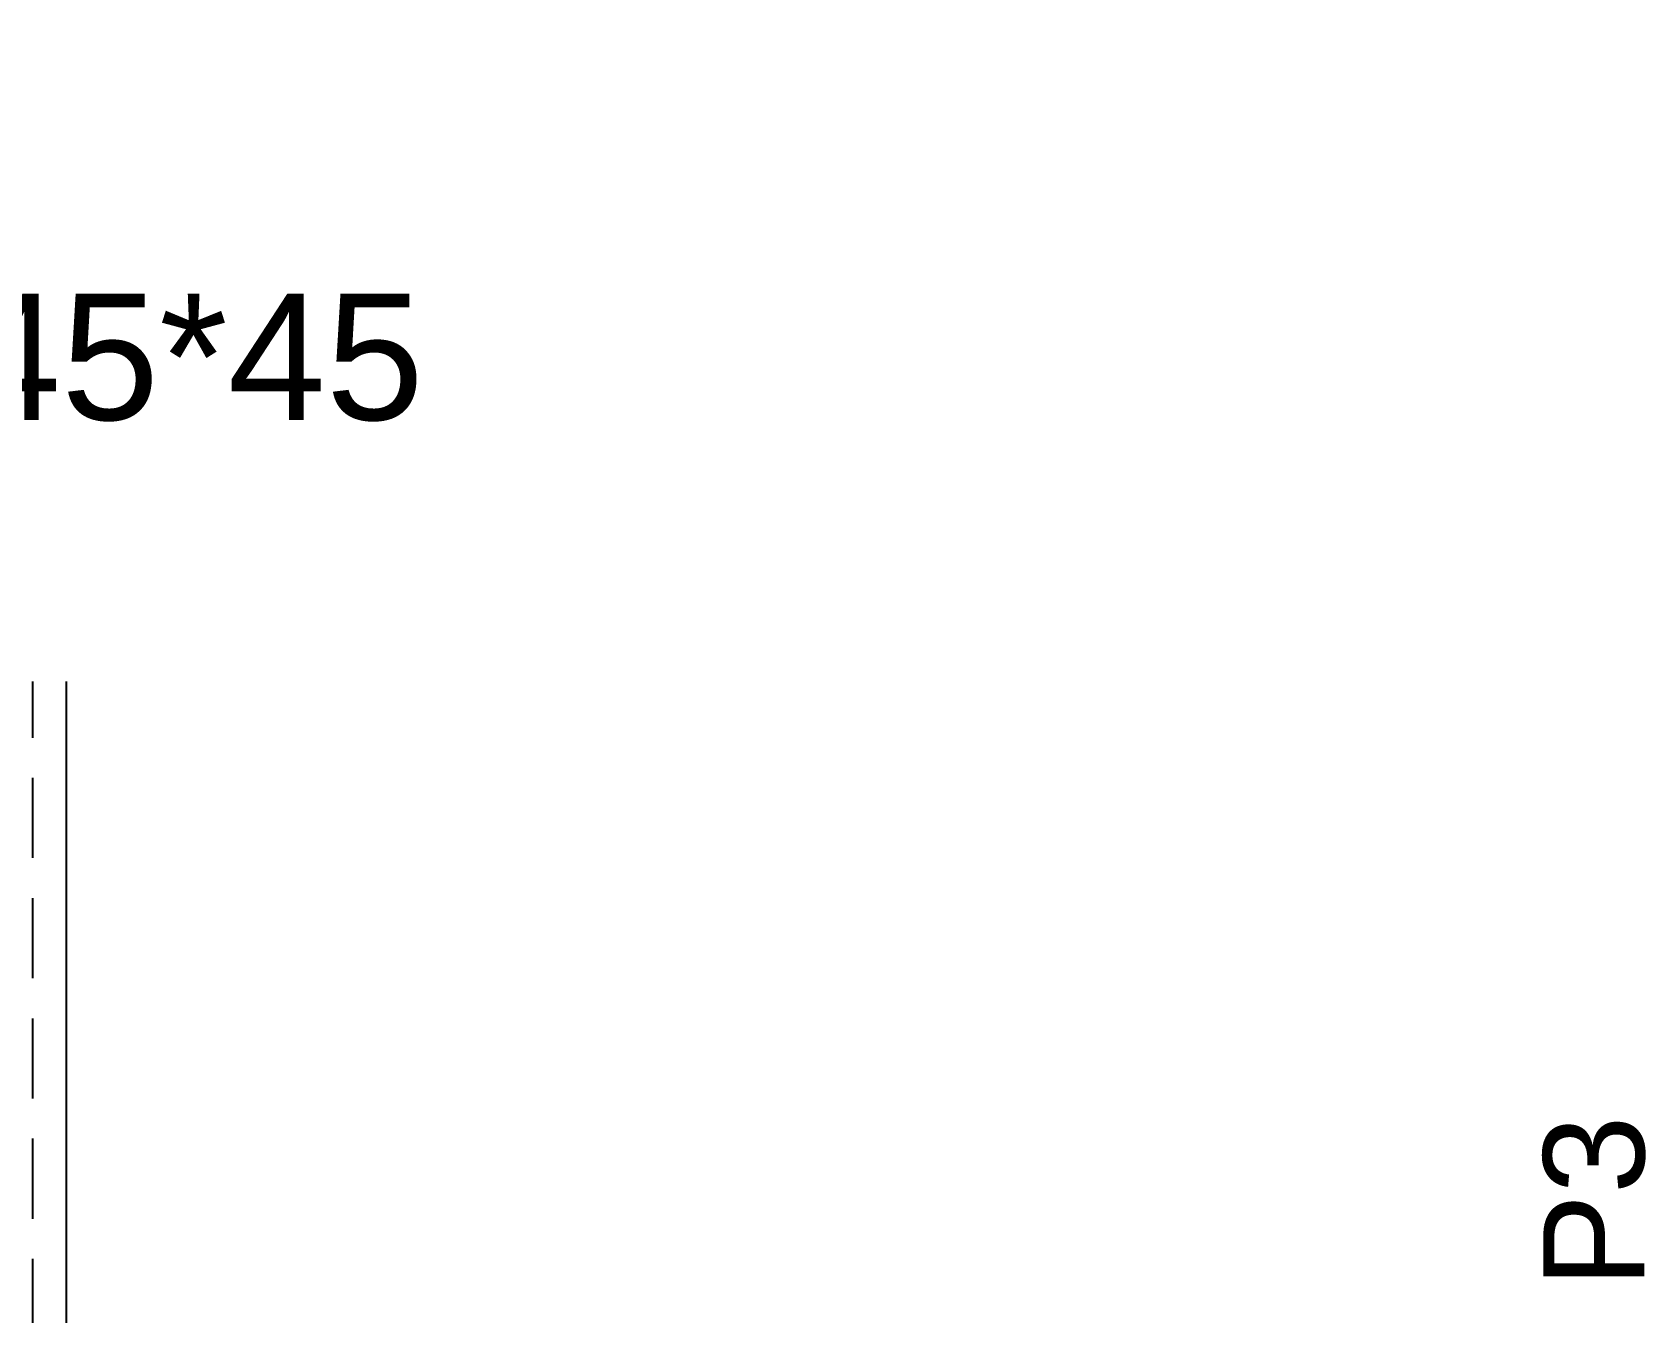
# Model space of a CAD drawing. Header units: inches. Extents: x 21 to 32698, y 13 to 3712.
# Drawn here: x 9356.7 to 9548.4, y 2654.3 to 2806.3 of the extents above; entities that cross this region are included whole.
import ezdxf
from ezdxf.enums import TextEntityAlignment as Align

# ---------------------------------------------------------------- set-up
doc = ezdxf.new("R2010")
doc.units = ezdxf.units.IN
doc.header["$MEASUREMENT"] = 0
doc.linetypes.add('IMPORT-HIDDEN2', pattern=[47.625, 31.75, -15.875])
for name, color, linetype, lineweight in [('Z_MİM_-KM-AREA-IDEN', 8, 'Continuous', 25), ('Z_MİM_-KM-GLAZ', 8, 'Continuous', 25), ('Z_MİM_-KM-GLAZ-IDEN', 8, 'Continuous', 25), ('Z_MİM_-KM-Gor-15', 8, 'Continuous', 25), ('Z_MİM_-KM-RAY-1', 8, 'IMPORT-HIDDEN2', 25)]:
    doc.layers.add(name, color=color, linetype=linetype, lineweight=lineweight)
doc.styles.add('Arial_6', font='arial.ttf', dxfattribs={"height": 7.5})
doc.styles.add('STYLE1', font='arial.ttf', dxfattribs={"height": 1})

# ---------------------------------------------------------------- blocks, each defined once
blk = doc.blocks.new('*U77')
at = {"layer": 'Z_MİM_-KM-GLAZ-IDEN', "color": 7, "linetype": 'Continuous', "ltscale": 2, "style": 'STYLE1'}
blk.add_text('P3', height=12, rotation=90, dxfattribs=at).set_placement((86.54, 85.35), align=Align.CENTER)

msp = doc.modelspace()

# ---------------------------------------------------------------- linework, layer by layer
at = {"layer": 'Z_MİM_-KM-Gor-15'}
msp.add_lwpolyline([(9142.76, 2582.08), (9142.76, 2736.08), (9360.76, 2736.08), (9360.76, 2582.08)], dxfattribs=at)
at = {"layer": 'Z_MİM_-KM-RAY-1', "ltscale": 0.3}
msp.add_lwpolyline([(9146.76, 2582.08), (9146.76, 2732.08), (9356.76, 2732.08), (9356.76, 2582.08)], dxfattribs=at)

# ---------------------------------------------------------------- block references
at = {"layer": 'Z_MİM_-KM-GLAZ', "ltscale": 1.5}
msp.add_blockref('*U77', (9461.71, 2582.08), dxfattribs=at)

# ---------------------------------------------------------------- next in the draw order: texts
at = {"layer": 'Z_MİM_-KM-AREA-IDEN', "color": 7, "insert": (9162.3, 2798.85), "char_height": 15, "attachment_point": 1, "line_spacing_factor": 0.941778, "style": 'Arial_6', "bg_fill": 2}
msp.add_mtext_dynamic_manual_height_columns('\\pxi-3,l4,t4;-^IMARKİZ\\P{\\A1;\\fMicrosoft Sans Serif|b0|i0|c162|p34;Seramik Kaplama 45*45 \\A0; \\A1;(15.375.1054)}', width=345.8509, gutter_width=25, heights=[0], dxfattribs=at)

doc.saveas('drawing.dxf')
